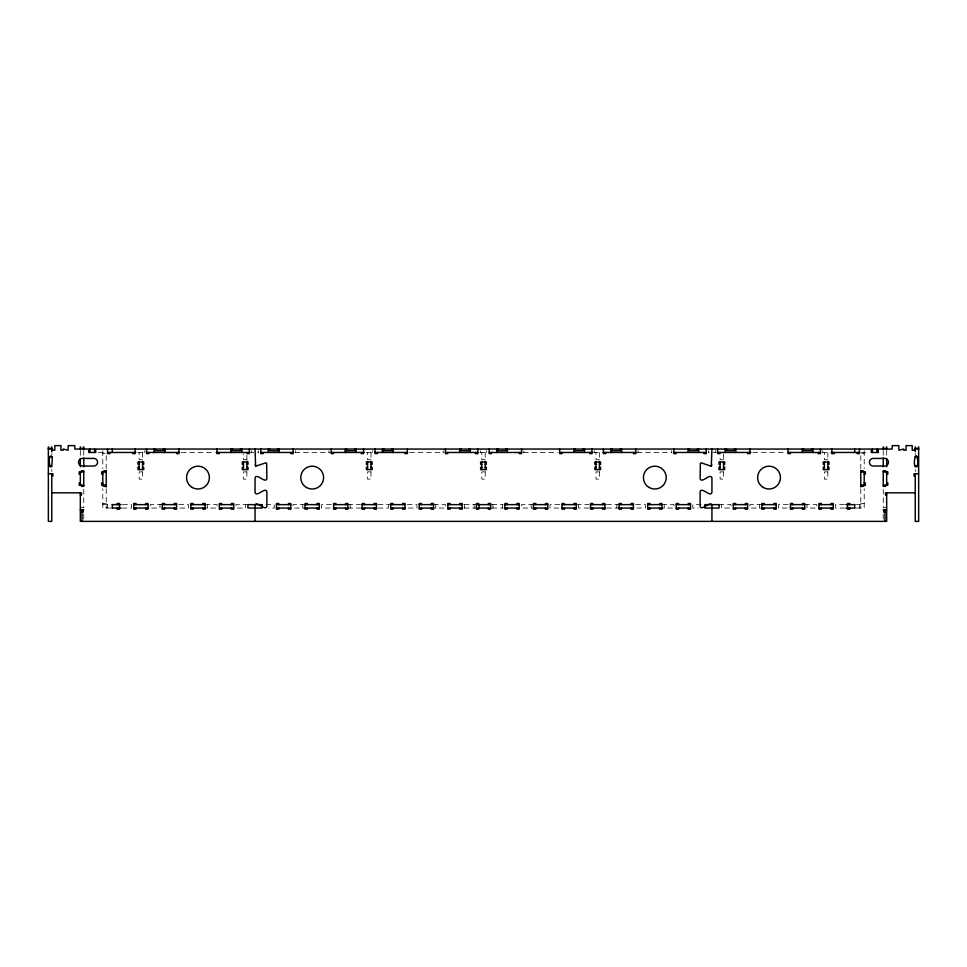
<?xml version="1.0" encoding="UTF-8"?>
<svg xmlns="http://www.w3.org/2000/svg" width="967" height="967" viewBox="0 0 967 967"><rect width="100%" height="100%" fill="white"/><g stroke="black" fill="none" stroke-linecap="round" stroke-linejoin="round"><path stroke-width="0.73" stroke-dasharray="4.83 3.63" d="M98.283 452.471L106.213 452.471M137.87 452.471L145.002 452.471M181.216 452.471L214.106 452.471M251.36 452.471L253.789 452.471M257.645 452.471L258.648 452.471M295.008 452.471L329.928 452.471M366.288 452.471L373.576 452.471M409.645 452.471L443.575 452.471M479.886 452.471L487.114 452.471M523.425 452.471L557.355 452.471M593.424 452.471L600.712 452.471M637.072 452.471L671.992 452.471M708.352 452.471L709.355 452.471M713.211 452.471L715.64 452.471M752.894 452.471L785.784 452.471M821.998 452.471L829.13 452.471M860.787 452.471L868.717 452.471M102.792 453.62L105.149 453.62M861.851 453.62L864.208 453.62M142.572 459.7L139.151 459.7L139.151 452.471M246.887 459.7L243.466 459.7L243.466 453.922M371.002 459.7L367.569 459.7L367.569 452.471M485.216 459.7L481.784 459.7L481.784 452.471M599.431 459.7L595.998 459.7L595.998 452.471M723.534 459.7L720.113 459.7L720.113 455.36M827.849 459.7L824.428 459.7L824.428 452.471M102.792 503.493L106.213 503.493M860.787 503.493L864.208 503.493M102.792 504.629L110.673 504.629M122.543 504.629L131.439 504.629L131.439 508.05L122.543 508.05M162.275 504.629L150.284 504.629L150.284 508.05L159.99 508.05L159.99 504.629M178.835 504.629L188.541 504.629L188.541 508.05L178.835 508.05M205.113 504.629L217.104 504.629L217.104 508.05L205.113 508.05M247.939 504.629L235.948 504.629L235.948 508.05L245.654 508.05L245.654 504.629M265.889 504.629L274.205 504.629L274.205 508.05L268.657 508.05M305.04 504.629L293.049 504.629L293.049 508.05L305.04 508.05M331.306 504.629L321.6 504.629L321.6 508.05L331.306 508.05M347.878 504.629L360.461 504.629M378.121 504.629L390.704 504.629M407.264 504.629L416.97 504.629L416.97 508.05L407.264 508.05M433.53 504.629L445.521 504.629L445.521 508.05L433.53 508.05M464.233 504.629L475.075 504.629M491.925 504.629L502.767 504.629M533.47 504.629L521.479 504.629L521.479 508.05L533.47 508.05M559.736 504.629L550.03 504.629L550.03 508.05L559.736 508.05M576.296 504.629L588.879 504.629M606.539 504.629L619.122 504.629M635.694 504.629L645.4 504.629L645.4 508.05L635.694 508.05M661.96 504.629L673.951 504.629L673.951 508.05L661.96 508.05M701.111 504.629L692.795 504.629L692.795 508.05L698.343 508.05M719.061 504.629L731.052 504.629L731.052 508.05L721.346 508.05L721.346 504.629M761.887 504.629L749.896 504.629L749.896 508.05L761.887 508.05M788.165 504.629L778.459 504.629L778.459 508.05L788.165 508.05M804.725 504.629L816.716 504.629L816.716 508.05L807.01 508.05L807.01 504.629M844.457 504.629L835.561 504.629L835.561 508.05L844.457 508.05M856.327 504.629L864.208 504.629M80.334 507.675L83.754 507.675L83.754 488.939M886.666 507.675L883.246 507.675L883.246 488.939M110.673 508.05L102.792 508.05L102.792 488.782M347.878 508.05L360.461 508.05M378.121 508.05L388.42 508.05L388.42 504.629M464.233 508.05L475.075 508.05M491.925 508.05L502.767 508.05M588.879 508.05L578.58 508.05L578.58 504.629M606.539 508.05L619.122 508.05M856.327 508.05L864.208 508.05L864.208 488.782M915.229 453.39L915.229 454.538M915.229 469.478L915.229 471.509M886.666 450.38L886.666 457.149M883.246 450.38L883.246 457.149M883.246 514.239L883.246 519.956M864.208 450.755L864.208 468.536M860.787 455.687L860.787 468.536M860.787 488.782L860.787 508.05M859.639 504.629L859.639 508.05M827.849 452.471L827.849 461.984M822.712 450.755L822.712 452.471M759.615 504.629L759.615 508.05M723.534 453.922L723.534 461.984M715.35 450.755L715.35 452.471M708.497 450.755L708.497 452.471M671.569 450.755L671.569 452.471M664.244 504.629L664.244 508.05M638.063 450.755L638.063 452.471M616.837 504.629L616.837 508.05M599.431 452.471L599.431 461.984M594.282 450.755L594.282 452.471M531.185 504.629L531.185 508.05M523.86 450.755L523.86 452.471M502.635 504.629L502.635 508.05M492.928 504.629L492.928 508.05M486.328 450.755L486.328 452.471M485.216 452.471L485.216 461.984M480.672 450.755L480.672 452.471M474.072 504.629L474.072 508.05M464.365 504.629L464.365 508.05M443.14 450.755L443.14 452.471M435.815 504.629L435.815 508.05M372.718 450.755L372.718 452.471M371.002 452.471L371.002 461.984M350.163 504.629L350.163 508.05M328.937 450.755L328.937 452.471M302.756 504.629L302.756 508.05M295.431 450.755L295.431 452.471M258.503 450.755L258.503 452.471M251.65 450.755L251.65 452.471M246.887 455.36L246.887 461.984M207.385 504.629L207.385 508.05M144.288 450.755L144.288 452.471M142.572 452.471L142.572 461.984M107.361 504.629L107.361 508.05M106.213 455.687L106.213 468.536M106.213 488.782L106.213 508.05M102.792 450.755L102.792 468.536M83.754 450.38L83.754 457.149M83.754 514.239L83.754 519.956M80.334 450.38L80.334 457.149M51.771 453.39L51.771 454.538M51.771 469.478L51.771 471.509M142.572 471.884L139.151 471.884L139.151 479.124L142.572 479.124L142.572 471.884M246.887 471.884L243.466 471.884L243.466 479.124L246.887 479.124L246.887 471.884M371.002 471.884L367.569 471.884L367.569 479.124L371.002 479.124L371.002 471.884M485.216 471.884L481.784 471.884L481.784 479.124L485.216 479.124L485.216 471.884M599.431 471.884L595.998 471.884L595.998 479.124L599.431 479.124L599.431 471.884M723.534 471.884L720.113 471.884L720.113 479.124L723.534 479.124L723.534 471.884M827.849 471.884L824.428 471.884L824.428 479.124L827.849 479.124L827.849 471.884"/><path stroke-width="1.45" d="M51.771 466.179C49.305 470.131 48.519 458.14 50.115 456.376C54.092 453.571 51.263 466.396 51.771 466.179L49.486 466.179M915.229 456.666C915.169 455.687 916.728 455.493 916.909 456.448C920.717 469.889 911.627 470.893 915.229 456.666L917.514 456.666M255.07 521.382L255.07 505.366C256.799 500.398 265.151 511.41 266.88 506.418L266.88 491.574C265.151 486.582 256.811 497.606 255.07 492.626L255.07 477.771C256.811 472.79 265.139 483.802 266.88 478.822L266.626 463.253L265.84 462.83L255.904 466.118M711.93 465.03L711.301 466.034L711.93 449.051M255.07 505.366L256.11 504.242M710.89 466.154L701.268 462.83L700.374 463.253L700.12 478.822C701.861 483.802 710.189 472.79 711.93 477.771L711.93 492.626C710.201 497.57 702.115 486.715 700.132 491.478L700.12 506.418C701.849 511.41 710.201 500.398 711.93 505.366L711.93 521.382M48.35 448.289L51.771 448.289M80.334 448.289L83.754 448.289M883.246 448.289L886.666 448.289M915.229 448.289L918.65 448.289M48.35 449.051L52.532 449.051L52.532 450.187L54.817 450.187L54.817 445.618L60.933 445.618L60.933 450.187L63.218 450.187L63.218 449.051L68.149 450.187L68.149 445.618L74.81 445.618L74.81 449.051L892.19 449.051L892.19 445.618L898.851 445.618L898.851 450.187L903.782 449.051L903.782 450.187L906.067 450.187L906.067 445.618L912.183 445.618L912.183 450.187L914.468 450.187L914.468 449.051L918.65 449.051M89.846 450.187L88.71 450.187L88.71 452.471L95.745 452.471L95.745 450.187L94.609 450.187M872.391 450.187L871.255 450.187L871.255 452.471L878.29 452.471L878.29 450.187L877.154 450.187M107.555 452.471L135.864 452.471M146.428 452.471L179.366 452.471M216.149 452.471L249.933 452.471M260.643 452.471L293.436 452.471M331.222 452.471L364.003 452.471M374.712 452.471L407.639 452.471M445.291 452.471L477.795 452.471M489.205 452.471L521.709 452.471M559.361 452.471L592.288 452.471M602.997 452.471L635.778 452.471M673.564 452.471L706.357 452.471M717.067 452.471L750.851 452.471M787.634 452.471L820.572 452.471M831.137 452.471L859.445 452.471M49.486 456.666L51.771 456.666M139.151 464.269L138.003 464.269L138.003 461.984L143.72 461.984L143.72 464.269L142.572 464.269M243.466 464.269L242.318 464.269L242.318 461.984L248.035 461.984L248.035 464.269L246.887 464.269M367.569 464.269L366.433 464.269L366.433 461.984L372.138 461.984L372.138 464.269L371.002 464.269M481.784 464.269L480.647 464.269L480.647 461.984L486.353 461.984L486.353 464.269L485.216 464.269M595.998 464.269L594.862 464.269L594.862 461.984L600.567 461.984L600.567 464.269L599.431 464.269M720.113 464.269L718.964 464.269L718.964 461.984L724.682 461.984L724.682 464.269L723.534 464.269M824.428 464.269L823.28 464.269L823.28 461.984L828.997 461.984L828.997 464.269L827.849 464.269M915.229 466.179L917.514 466.179M139.151 467.315L138.003 467.315L138.003 469.599L143.72 469.599L143.72 467.315L142.572 467.315M243.466 467.315L242.318 467.315L242.318 469.599L248.035 469.599L248.035 467.315L246.887 467.315M367.569 467.315L366.433 467.315L366.433 469.599L372.138 469.599L372.138 467.315L371.002 467.315M481.784 467.315L480.647 467.315L480.647 469.599L486.353 469.599L486.353 467.315L485.216 467.315M595.998 467.315L594.862 467.315L594.862 469.599L600.567 469.599L600.567 467.315L599.431 467.315M720.113 467.315L718.964 467.315L718.964 469.599L724.682 469.599L724.682 467.315L723.534 467.315M824.428 467.315L823.28 467.315L823.28 469.599L828.997 469.599L828.997 467.315L827.849 467.315M106.213 470.748L103.928 470.748L103.928 471.884M860.787 470.748L863.072 470.748L863.072 471.884M83.754 471.884L79.185 471.884L79.185 474.168L80.334 474.168M106.213 471.884L101.644 471.884L101.644 474.168L102.792 474.168M860.787 471.884L865.356 471.884L865.356 474.168L864.208 474.168M883.246 471.884L887.815 471.884L887.815 474.168L886.666 474.168M48.35 473.794L52.919 473.794L52.919 476.078L51.771 476.078M918.65 473.794L914.081 473.794L914.081 476.078L915.229 476.078M80.334 482.932L79.185 482.932L79.185 485.216L83.754 485.216M102.792 482.932L101.644 482.932L101.644 485.216L106.213 485.216M864.208 482.932L865.356 482.932L865.356 485.216L860.787 485.216M886.666 482.932L887.815 482.932L887.815 485.216L883.246 485.216M106.213 486.353L103.928 486.353L103.928 485.216M860.787 486.353L863.072 486.353L863.072 485.216M51.771 492.832L81.47 492.832L81.47 495.116L80.334 495.116M915.229 492.832L885.53 492.832L885.53 495.116L886.666 495.116M112.148 504.629L121.056 504.629M133.724 504.629L147.999 504.629M162.275 504.629L176.55 504.629M190.825 504.629L205.113 504.629M219.388 504.629L233.663 504.629M276.489 504.629L290.765 504.629M305.04 504.629L319.315 504.629M333.591 504.629L347.878 504.629M361.924 504.629L376.647 504.629M390.704 504.629L404.98 504.629M419.255 504.629L433.53 504.629M447.806 504.629L462.661 504.629M476.223 504.629L490.777 504.629M504.339 504.629L519.194 504.629M533.47 504.629L547.745 504.629M562.02 504.629L576.296 504.629M590.353 504.629L605.076 504.629M619.122 504.629L633.409 504.629M647.685 504.629L661.96 504.629M676.235 504.629L690.511 504.629M733.337 504.629L747.612 504.629M761.887 504.629L776.175 504.629M790.45 504.629L804.725 504.629M819.001 504.629L833.276 504.629M845.944 504.629L854.852 504.629M112.148 508.05L121.056 508.05M133.724 508.05L147.999 508.05M162.275 508.05L176.55 508.05M190.825 508.05L205.113 508.05M219.388 508.05L233.663 508.05M276.489 508.05L290.765 508.05M305.04 508.05L319.315 508.05M333.591 508.05L347.878 508.05M361.924 508.05L376.647 508.05M390.704 508.05L404.98 508.05M419.255 508.05L433.53 508.05M447.806 508.05L462.661 508.05M476.223 508.05L490.777 508.05M504.339 508.05L519.194 508.05M533.47 508.05L547.745 508.05M562.02 508.05L576.296 508.05M590.353 508.05L605.076 508.05M619.122 508.05L633.409 508.05M647.685 508.05L661.96 508.05M676.235 508.05L690.511 508.05M733.337 508.05L747.612 508.05M761.887 508.05L776.175 508.05M790.45 508.05L804.725 508.05M819.001 508.05L833.276 508.05M845.944 508.05L854.852 508.05M80.334 509.96L83.754 509.96M883.246 509.96L886.666 509.96M82.038 512.244L83.186 512.244L83.186 509.96M884.962 512.244L883.814 512.244L883.814 509.96M710.987 504.254L711.93 505.378M255.083 465.127L255.59 465.973L255.07 449.051M918.65 446.79L918.65 521.382L915.229 521.382L915.229 473.794M915.229 446.79L915.229 451.71M886.666 446.79L886.666 448.99M886.666 458.527L886.666 466.831M886.666 471.884L886.666 485.216M886.666 493.267L886.666 521.382L80.334 521.382L80.334 493.267M885.53 471.884L885.53 470.748L883.246 470.748L883.246 486.353L885.53 486.353L885.53 485.216M884.962 509.96L884.962 521.382M883.246 446.79L883.246 448.99M883.246 457.983L883.246 466.831M877.154 449.051L877.154 452.471M872.391 449.051L872.391 452.471M864.208 471.461L864.208 485.93M860.787 470.458L860.787 486.921M859.445 449.051L859.445 453.62L857.161 453.62L857.161 452.471M854.695 449.051L854.695 452.471M854.695 504.629L854.695 508.05M849.836 504.629L849.836 503.493L847.551 503.493L847.551 509.198L849.836 509.198L849.836 508.05M834.134 452.471L834.134 453.62L831.85 453.62L831.85 449.051M830.991 504.629L830.991 503.493L833.276 503.493L833.276 509.198L830.991 509.198L830.991 508.05M827.849 461.984L827.849 469.599M824.428 461.984L824.428 469.599M821.285 504.629L821.285 503.493L819.001 503.493L819.001 509.198L821.285 509.198L821.285 508.05M820.427 449.051L820.427 453.62L818.142 453.62L818.142 452.471M812.933 449.051L812.933 452.471M811.579 449.051L811.579 450.755L803.589 450.755L803.589 449.051M802.441 504.629L802.441 503.493L804.725 503.493L804.725 509.198L802.441 509.198L802.441 508.05M802.284 449.051L802.284 452.471M792.735 504.629L792.735 503.493L790.45 503.493L790.45 509.198L792.735 509.198L792.735 508.05M790.353 452.471L790.353 453.62L788.069 453.62L788.069 449.051M773.89 504.629L773.89 503.493L776.175 503.493L776.175 509.198L773.89 509.198L773.89 508.05M764.172 504.629L764.172 503.493L761.887 503.493L761.887 509.198L764.172 509.198L764.172 508.05M749.993 449.051L749.993 453.62L747.709 453.62L747.709 452.471M745.327 504.629L745.327 503.493L747.612 503.493L747.612 509.198L745.327 509.198L745.327 508.05M735.778 449.051L735.827 452.471M735.621 504.629L735.621 503.493L733.337 503.493L733.337 509.198L735.621 509.198L735.621 508.05M734.473 449.051L734.473 450.755L726.483 450.755L726.483 449.051M725.177 449.051L725.177 452.471M723.534 461.984L723.534 469.599M720.113 461.984L720.113 469.599M719.919 452.471L719.919 453.62L717.635 453.62L717.635 449.051M706.212 449.051L706.212 453.62L703.928 453.62L703.928 452.471M698.682 449.051L698.718 452.471M697.376 449.051L697.376 450.755L689.374 450.755L689.374 449.051M688.226 504.629L688.226 503.493L690.511 503.493L690.511 509.198L688.226 509.198L688.226 508.05M688.069 449.051L688.021 452.471M678.52 504.629L678.52 503.493L676.235 503.493L676.235 509.198L678.52 509.198L678.52 508.05M676.138 452.471L676.138 453.62L673.854 453.62L673.854 449.051M659.675 504.629L659.675 503.493L661.96 503.493L661.96 509.198L659.675 509.198L659.675 508.05M649.969 504.629L649.969 503.493L647.685 503.493L647.685 509.198L649.969 509.198L649.969 508.05M635.778 449.051L635.778 453.62L633.494 453.62L633.494 452.471M631.125 504.629L631.125 503.493L633.409 503.493L633.409 509.198L631.125 509.198L631.125 508.05M621.612 449.051L621.563 452.471M621.406 504.629L621.406 503.493L619.122 503.493L619.122 509.198L621.406 509.198L621.406 508.05M620.258 449.051L620.258 450.755L612.268 450.755L612.268 449.051M610.963 449.051L610.963 452.471M610.914 449.051L610.914 452.471M605.705 452.471L605.705 453.62L603.42 453.62L603.42 449.051M602.562 504.629L602.562 503.493L604.846 503.493L604.846 509.198L602.562 509.198L602.562 508.05M599.431 461.984L599.431 469.599M595.998 461.984L595.998 469.599M592.856 504.629L592.856 503.493L590.571 503.493L590.571 509.198L592.856 509.198L592.856 508.05M591.997 449.051L591.997 453.62L589.713 453.62L589.713 452.471M584.515 449.051L584.515 452.471M583.161 449.051L583.161 450.755L575.16 450.755L575.16 449.051M574.011 504.629L574.011 503.493L576.296 503.493L576.296 509.198L574.011 509.198L574.011 508.05M573.866 449.051L573.818 452.471M564.305 504.629L564.305 503.493L562.02 503.493L562.02 509.198L564.305 509.198L564.305 508.05M561.924 452.471L561.924 453.62L559.639 453.62L559.639 449.051M545.461 504.629L545.461 503.493L547.745 503.493L547.745 509.198L545.461 509.198L545.461 508.05M535.754 504.629L535.754 503.493L533.47 503.493L533.47 509.198L535.754 509.198L535.754 508.05M521.576 449.051L521.576 453.62L519.291 453.62L519.291 452.471M516.91 504.629L516.91 503.493L519.194 503.493L519.194 509.198L516.91 509.198L516.91 508.05M507.397 449.051L507.397 452.471M507.204 504.629L507.204 503.493L504.919 503.493L504.919 509.198L507.204 509.198L507.204 508.05M506.043 449.051L506.043 450.755L498.053 450.755L498.053 449.051M496.748 449.051L496.748 452.471M496.7 449.051L496.7 452.471M491.49 452.471L491.49 453.62L489.205 453.62L489.205 449.051M488.359 504.629L488.359 503.493L490.644 503.493L490.644 509.198L488.359 509.198L488.359 508.05M485.216 461.984L485.216 469.599M481.784 461.984L481.784 469.599M479.197 504.629L479.197 508.05M478.641 504.629L478.641 503.493L476.356 503.493L476.356 509.198L478.641 509.198L478.641 508.05M477.795 449.051L477.795 453.62L475.51 453.62L475.51 452.471M470.3 449.051L470.3 452.471M468.947 449.051L468.947 450.755L460.957 450.755L460.957 449.051M459.796 504.629L459.796 503.493L462.081 503.493L462.081 509.198L459.796 509.198L459.796 508.05M459.603 449.051L459.651 452.471M450.09 504.629L450.09 503.493L447.806 503.493L447.806 509.198L450.09 509.198L450.09 508.05M447.709 452.471L447.709 453.62L445.424 453.62L445.424 449.051M431.246 504.629L431.246 503.493L433.53 503.493L433.53 509.198L431.246 509.198L431.246 508.05M421.539 504.629L421.539 503.493L419.255 503.493L419.255 509.198L421.539 509.198L421.539 508.05M407.361 449.051L407.361 453.62L405.076 453.62L405.076 452.471M402.695 504.629L402.695 503.493L404.98 503.493L404.98 509.198L402.695 509.198L402.695 508.05M392.989 504.629L392.989 503.493L390.704 503.493L390.704 509.198L392.989 509.198L392.989 508.05M391.84 449.051L391.84 450.755L383.839 450.755L383.839 449.051M382.533 449.051L382.533 452.471M382.485 449.051L382.485 452.471M377.287 452.471L377.287 453.62L375.003 453.62L375.003 449.051M374.144 504.629L374.144 503.493L376.429 503.493L376.429 509.198L374.144 509.198L374.144 508.05M371.002 461.984L371.002 469.599M367.569 461.984L367.569 469.599M364.438 504.629L364.438 503.493L362.154 503.493L362.154 509.198L364.438 509.198L364.438 508.05M363.58 449.051L363.58 453.62L361.295 453.62L361.295 452.471M356.086 449.051L356.086 452.471M354.732 449.051L354.732 450.755L346.742 450.755L346.742 449.051M345.594 504.629L345.594 503.493L347.878 503.493L347.878 509.198L345.594 509.198L345.594 508.05M335.875 504.629L335.875 503.493L333.591 503.493L333.591 509.198L335.875 509.198L335.875 508.05M333.506 452.471L333.506 453.62L331.222 453.62L331.222 449.051M317.031 504.629L317.031 503.493L319.315 503.493L319.315 509.198L317.031 509.198L317.031 508.05M307.325 504.629L307.325 503.493L305.04 503.493L305.04 509.198L307.325 509.198L307.325 508.05M293.146 449.051L293.146 453.62L290.862 453.62L290.862 452.471M288.48 504.629L288.48 503.493L290.765 503.493L290.765 509.198L288.48 509.198L288.48 508.05M278.774 504.629L278.774 503.493L276.489 503.493L276.489 509.198L278.774 509.198L278.774 508.05M277.626 449.051L277.626 450.755L269.624 450.755L269.624 449.051M268.318 449.051L268.282 452.471M263.072 452.471L263.072 453.62L260.788 453.62L260.788 449.051M249.365 449.051L249.365 453.62L247.081 453.62L247.081 452.471M246.887 461.984L246.887 469.599M243.466 461.984L243.466 469.599M241.871 449.051L241.871 452.471M240.517 449.051L240.517 450.755L232.527 450.755L232.527 449.051M231.379 504.629L231.379 503.493L233.663 503.493L233.663 509.198L231.379 509.198L231.379 508.05M221.673 504.629L221.673 503.493L219.388 503.493L219.388 509.198L221.673 509.198L221.673 508.05M219.291 452.471L219.291 453.62L217.007 453.62L217.007 449.051M202.828 504.629L202.828 503.493L205.113 503.493L205.113 509.198L202.828 509.198L202.828 508.05M193.11 504.629L193.11 503.493L190.825 503.493L190.825 509.198L193.11 509.198L193.11 508.05M178.931 449.051L178.931 453.62L176.647 453.62L176.647 452.471M174.265 504.629L174.265 503.493L176.55 503.493L176.55 509.198L174.265 509.198L174.265 508.05M164.559 504.629L164.559 503.493L162.275 503.493L162.275 509.198L164.559 509.198L164.559 508.05M163.411 449.051L163.411 450.755L155.421 450.755L155.421 449.051M154.067 449.051L154.116 452.471M148.858 452.471L148.858 453.62L146.573 453.62L146.573 449.051M145.715 504.629L145.715 503.493L147.999 503.493L147.999 509.198L145.715 509.198L145.715 508.05M142.572 461.984L142.572 469.599M139.151 461.984L139.151 469.599M136.009 504.629L136.009 503.493L133.724 503.493L133.724 509.198L136.009 509.198L136.009 508.05M135.15 449.051L135.15 453.62L132.866 453.62L132.866 452.471M117.164 504.629L117.164 503.493L119.449 503.493L119.449 509.198L117.164 509.198L117.164 508.05M112.305 449.051L112.305 452.471M112.305 504.629L112.305 508.05M109.839 452.471L109.839 453.62L107.555 453.62L107.555 449.051M106.213 470.458L106.213 486.921M102.792 471.461L102.792 485.93M94.609 449.051L94.609 452.471M89.846 449.051L89.846 452.471M83.754 446.79L83.754 448.99M83.754 457.983L83.754 466.831M82.038 509.96L82.038 521.382M81.47 471.884L81.47 470.748L83.754 470.748L83.754 486.353L81.47 486.353L81.47 485.216M80.334 446.79L80.334 448.99M80.334 458.527L80.334 466.831M80.334 471.884L80.334 485.216M51.771 446.79L51.771 451.71M51.771 473.794L51.771 521.382L48.35 521.382L48.35 446.79M93.775 458.418L82.352 458.418A3.808 3.808 0 0 0 78.545 462.226A3.808 3.808 0 0 0 82.352 466.034L93.775 466.034A3.808 3.808 0 0 0 97.582 462.226A3.808 3.808 0 0 0 93.775 458.418M884.648 458.418L873.225 458.418A3.808 3.808 0 0 0 869.418 462.226A3.808 3.808 0 0 0 873.225 466.034L884.648 466.034A3.808 3.808 0 0 0 888.455 462.226A3.808 3.808 0 0 0 884.648 458.418M262.214 504.629L247.939 504.629L247.939 508.05L262.214 508.05L262.214 504.629M719.061 504.629L704.786 504.629L704.786 508.05L719.061 508.05L719.061 504.629M393.182 452.471L393.182 449.051L393.134 452.471M345.437 452.471L345.437 449.051L345.388 452.471M278.98 452.471L278.98 449.051L278.931 452.471M231.222 452.471L231.222 449.051L231.173 452.471M164.765 452.471L164.765 449.051L164.716 452.471M763.326 487.489A11.423 11.423 0 0 0 780.454 477.601A11.423 11.423 0 0 0 763.326 467.714A11.423 11.423 0 0 0 763.326 487.489M192.264 487.489A11.423 11.423 0 0 0 209.392 477.601A11.423 11.423 0 0 0 192.264 467.714A11.423 11.423 0 0 0 192.264 487.489M306.466 487.489A11.423 11.423 0 0 0 323.607 477.601A11.423 11.423 0 0 0 306.466 467.714A11.423 11.423 0 0 0 306.466 487.489M649.111 487.489A11.423 11.423 0 0 0 666.239 477.601A11.423 11.423 0 0 0 649.111 467.714A11.423 11.423 0 0 0 649.111 487.489"/></g></svg>
